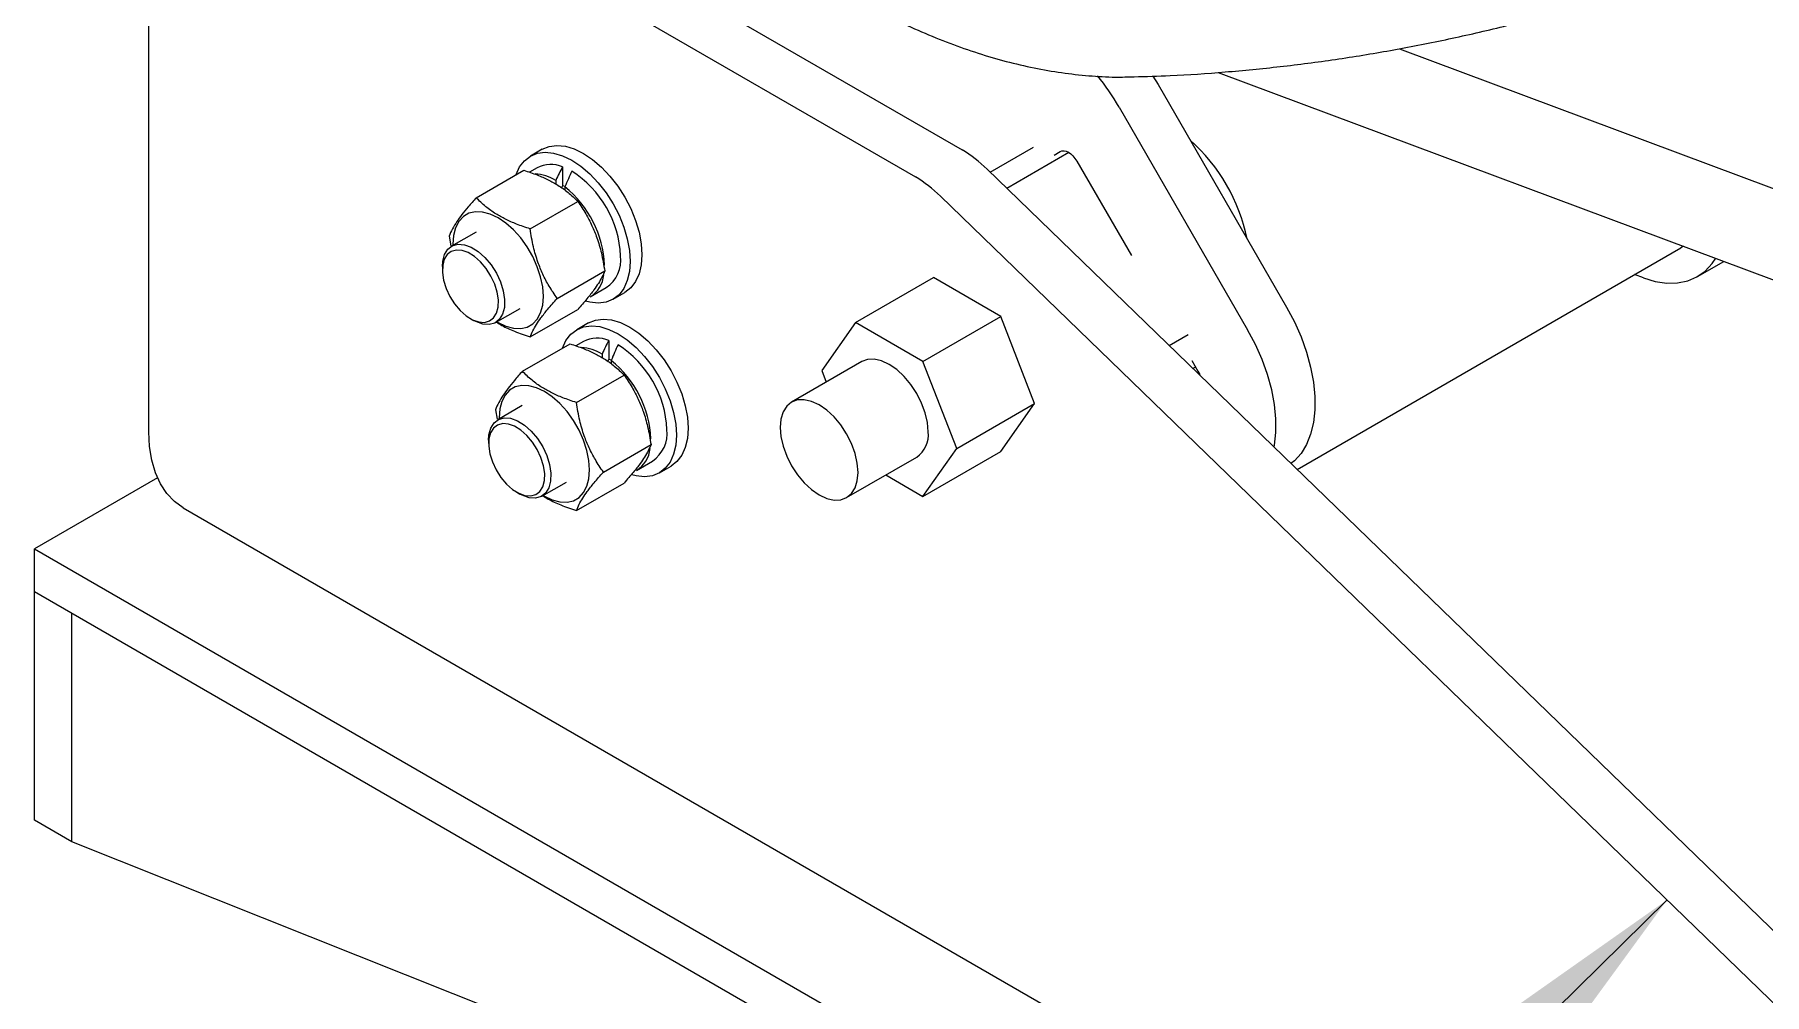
# Model space of a CAD drawing. Header units: millimetres. Extents: x 1293 to 41893, y 1011 to 26911.
# Drawn here: x 3597.6 to 3806.8, y 22962.8 to 23078.9 of the extents above; entities that cross this region are included whole.
import ezdxf

# ---------------------------------------------------------------- set-up
doc = ezdxf.new("R2010")
doc.units = ezdxf.units.MM
doc.header["$LTSCALE"] = 50
doc.layers.add('CAPA_1', color=7, linetype='Continuous')
doc.dimstyles.new('SLDDIMSTYLE2', dxfattribs={"dimtxt": 0.18, "dimasz": 30.769231, "dimexe": 0, "dimexo": 0.0625, "dimgap": 0, "dimtad": 0, "dimtih": 1, "dimtoh": 1, "dimdec": 0, "dimrnd": 1e-09, "dimzin": 0, "dimdsep": 46, "dimtxsty": 'Standard', "dimblk1": 'DOT', "dimblk2": 'DOT', "dimsah": 1, "dimcen": 0.09, "dimadec": 0, "dimazin": 0, "dimtfac": 30.769231, "dimtdec": 0, "dimtofl": 0, "dimtmove": 0, "dimatfit": 3, "dimldrblk": 'DOT', "dimfxl": 1, "dimfrac": 2, "dimtolj": 1, "dimtzin": 0, "dimarcsym": 0})
doc.dimstyles.new('SLDDIMSTYLE3', dxfattribs={"dimtxt": 0.18, "dimasz": 100, "dimexe": 0, "dimexo": 0.0625, "dimgap": 0, "dimtad": 0, "dimtih": 1, "dimtoh": 1, "dimdec": 0, "dimrnd": 1e-09, "dimzin": 0, "dimdsep": 46, "dimtxsty": 'Standard', "dimsah": 1, "dimcen": 0.09, "dimadec": 0, "dimazin": 0, "dimtfac": 100, "dimtdec": 0, "dimtofl": 0, "dimtmove": 0, "dimatfit": 3, "dimfxl": 1, "dimfrac": 2, "dimtolj": 1, "dimtzin": 0, "dimarcsym": 0})

# ---------------------------------------------------------------- blocks, each defined once
blk = doc.blocks.new('_Dot')
at = {"color": 0, "linetype": 'ByBlock', "lineweight": -2}
blk.add_line((-0.5, 0), (-1, 0), dxfattribs=at)
at = {"color": 0, "linetype": 'ByBlock', "const_width": 0.5}
blk.add_lwpolyline([(-0.25, 0, 1), (0.25, 0, 1)], format="xyb", close=True, dxfattribs=at)

msp = doc.modelspace()

# ---------------------------------------------------------------- linework, layer by layer
at = {"color": 7, "linetype": 'Continuous', "lineweight": 25}
for p, q in [((3626.4792853, 23113.0166319), (3709.7787487, 23064.9288752)), ((3620.8224311, 23109.7509994), (3704.1218945, 23061.6632428)), ((3611.3943407, 23030.8178363), (3611.3943407, 23104.3065094)), ((3762.6770791, 23077.1708435), (3845.6977821, 23046.1483461)), ((3732.8626281, 23073.8522087), (3733.4782991, 23072.8348635)), ((3740.7672603, 23074.3027618), (3847.3349529, 23034.4814179)), ((3733.4782991, 23072.8348635), (3749.0265194, 23045.9045561)), ((3728.7642539, 23070.1135032), (3744.3124742, 23043.1831957)), ((3658.9654137, 23065.0004684), (3657.5512001, 23064.1840603)), ((3713.1881082, 23062.2347541), (3718.3997386, 23065.2433643)), ((3722.7008745, 23064.6046494), (3715.2077097, 23060.2789374)), ((3720.9032866, 23064.3078589), (3721.6458076, 23064.7366465)), ((3723.6458076, 23063.5820711), (3730.2500687, 23052.1431553)), ((3650.9825739, 23059.1485345), (3656.744737, 23062.4749604)), ((3658.3678004, 23062.7695138), (3657.4351411, 23062.231101)), ((3660.6180352, 23061.2395387), (3660.6180352, 23060.8085261)), ((3661.4349151, 23062.8768557), (3661.4349151, 23060.583427)), ((3712.8033464, 23062.607364), (3851.0640078, 22928.7133689)), ((3661.4349151, 23060.6117731), (3661.7225971, 23060.5288288)), ((3661.7339139, 23060.4727319), (3661.7339139, 23060.0541333)), ((3707.1464922, 23059.3417316), (3845.4071536, 22925.4477365)), ((3657.5145466, 23055.377707), (3663.2767096, 23058.7041329)), ((3650.9747984, 23054.9991278), (3648.0049499, 23053.2846708)), ((3647.7165876, 23054.5016218), (3647.9265476, 23053.3450767)), ((3648.1611708, 23053.543782), (3648.1630732, 23053.3759534)), ((3750.3178217, 23026.2777029), (3796.7278054, 23053.0696162)), ((3797.0471602, 23053.2725491), (3796.7278054, 23053.0696162)), ((3646.9001637, 23050.8428318), (3646.9001637, 23050.4074141)), ((3798.7276428, 23049.6054207), (3801.923551, 23051.4503792)), ((3660.7805329, 23046.9599667), (3666.542696, 23050.2863926)), ((3696.8787167, 23044.071988), (3706.3068071, 23049.5147087)), ((3714.4717729, 23044.8011743), (3706.3068071, 23049.5147087)), ((3792.1900024, 23049.4499277), (3791.1383587, 23049.8428973)), ((3664.8010286, 23047.1618717), (3666.7337871, 23048.2776295)), ((3667.5503874, 23046.863083), (3668.964601, 23047.6794911)), ((3650.2937246, 23044.5289573), (3650.6707869, 23044.3112131)), ((3653.3378498, 23044.0468162), (3656.3076983, 23045.7612733)), ((3657.5145466, 23042.313054), (3663.2767096, 23045.6394799)), ((3705.0436825, 23039.3584536), (3714.4717729, 23044.8011743)), ((3718.5542558, 23034.278999), (3714.4717729, 23044.8011743)), ((3664.5648673, 23044.0026671), (3663.1506537, 23043.186259)), ((3696.8787167, 23044.071988), (3692.7962338, 23038.2633471)), ((3705.0436825, 23039.3584536), (3696.8787167, 23044.071988)), ((3734.8252701, 23041.2809555), (3737.1285102, 23042.6105878)), ((3656.5820276, 23038.1507333), (3662.3441906, 23041.4771592)), ((3663.967254, 23041.7717125), (3663.0345947, 23041.2332998)), ((3666.2174889, 23040.2417374), (3666.2174889, 23039.8107249)), ((3667.0343688, 23041.8790545), (3667.0343688, 23039.5856257)), ((3667.0343688, 23039.6139719), (3667.3220508, 23039.5310275)), ((3667.3333675, 23039.4749306), (3667.3333675, 23039.056332)), ((3697.6281372, 23039.3234717), (3689.1428558, 23034.4250231)), ((3692.7962338, 23038.2633471), (3693.3443945, 23036.8505198)), ((3709.1261654, 23028.8362782), (3705.0436825, 23039.3584536)), ((3737.5699533, 23039.4647433), (3738.3124742, 23038.1786593)), ((3738.0282437, 23038.670961), (3737.7100588, 23038.4872767)), ((3663.1140002, 23034.3799057), (3668.8761633, 23037.7063317)), ((3656.574252, 23034.0013266), (3653.6044035, 23032.2868695)), ((3709.1261654, 23028.8362782), (3718.5542558, 23034.278999)), ((3714.4717729, 23028.4703581), (3718.5542558, 23034.278999)), ((3653.3160412, 23033.5038205), (3653.5260013, 23032.3472755)), ((3653.7606244, 23032.5459807), (3653.7625268, 23032.3781521)), ((3652.4996173, 23029.8450305), (3652.4996173, 23029.4096129)), ((3666.3799865, 23025.9621654), (3672.1421496, 23029.2885914)), ((3695.8089807, 23022.8777049), (3704.294262, 23027.7761536)), ((3705.0436825, 23023.0276373), (3709.1261654, 23028.8362782)), ((3705.0436825, 23023.0276373), (3714.4717729, 23028.4703581)), ((3670.4004822, 23026.1640705), (3672.3332408, 23027.2798282)), ((3673.1498411, 23025.8652818), (3674.5640546, 23026.6816899)), ((3700.5561909, 23025.6182111), (3705.0436825, 23023.0276373)), ((3612.4327172, 23025.275122), (3597.5704031, 23016.6952908)), ((3655.8931782, 23023.531156), (3656.2702406, 23023.3134118)), ((3658.9373034, 23023.049015), (3661.9071519, 23024.763472)), ((3663.1140002, 23021.3152527), (3668.8761633, 23024.6416787)), ((3615.537289, 23021.6609402), (3855.9535946, 22882.8715611)), ((3597.5704031, 23016.6952908), (3856.8428895, 22867.0204703)), ((3597.5704031, 22983.8567411), (3597.5704031, 23016.6952908)), ((3597.5704031, 23011.5102566), (3856.8428895, 22861.8354361)), ((3602.0605311, 22981.2646453), (3602.0605311, 23008.9181608)), ((3602.0605311, 22981.2646453), (3597.5704031, 22983.8567411)), ((3684.3913307, 22948.4597417), (3602.0605311, 22981.2646453))]:
    msp.add_line(p, q, dxfattribs=at)
at = {"color": 7, "linetype": 'Continuous', "lineweight": 25, "flags": 128}
for points in [[(3658.9654137, 23065.0004684), (3659.808738, 23065.3452969), (3660.7548097, 23065.4686193), (3661.7799272, 23065.3671643), (3662.8588486, 23065.04343), (3663.9650073, 23064.5053879), (3665.071166, 23063.7662863), (3666.1500875, 23062.8443244), (3667.1752049, 23061.762204), (3668.1212767, 23060.5465704), (3668.9650073, 23059.2273566), (3669.6856214, 23057.837046), (3670.2653749, 23056.4098727), (3670.6899925, 23054.9809783), (3670.9490186, 23053.5855471), (3671.0360751, 23052.2579392)], [(3655.8322753, 23061.9482075), (3656.2504262, 23062.8677141), (3656.8301797, 23063.6255183), (3657.5507938, 23064.1838256), (3658.3945244, 23064.5288888), (3659.3405962, 23064.6522112), (3660.3657136, 23064.5507561), (3661.4446351, 23064.2270219), (3662.5507938, 23063.6889798), (3663.6569525, 23062.9498782), (3664.7358739, 23062.0279163), (3665.7609914, 23060.9457959), (3666.7070631, 23059.7301623), (3667.5507938, 23058.4109485), (3668.2714078, 23057.0206379), (3668.8511613, 23055.5934646), (3669.2757789, 23054.1645702), (3669.534805, 23052.769139), (3669.6218616, 23051.4415311)], [(3721.6458076, 23064.7366465), (3721.8601126, 23064.8160255), (3722.1046115, 23064.8257922), (3722.3699082, 23064.7655714), (3722.6458076, 23064.6376773), (3722.9217069, 23064.4470248), (3723.1870037, 23064.2009405), (3723.4315025, 23063.9088814), (3723.6458076, 23063.5820711)], [(3659.1213259, 23047.2166191), (3659.0380712, 23048.3635599), (3658.7908368, 23049.5717753), (3658.3871347, 23050.8045543), (3657.8392313, 23052.0244395), (3657.1637743, 23053.1943654), (3656.3812871, 23054.2787842), (3655.5155452, 23055.2447466), (3654.5928538, 23056.0629022), (3653.6412483, 23056.7083918), (3652.6896428, 23057.1616025), (3651.7669514, 23057.4087638), (3650.9012096, 23057.4423657), (3650.1187224, 23057.2613873), (3649.4432654, 23056.8713275), (3648.895362, 23056.2840381), (3648.4916599, 23055.5173636), (3648.2444255, 23054.5945989), (3648.1611708, 23053.543782)], [(3646.9001637, 23050.8428318), (3646.9422853, 23051.4675773), (3647.1608551, 23052.2833557), (3647.5554583, 23052.917732), (3648.1063078, 23053.3388957), (3648.7857818, 23053.5257281), (3649.5598085, 23053.4688606), (3650.389575, 23053.1711447), (3651.2334734, 23052.6475092), (3652.0491871, 23051.9242113), (3652.7958128, 23051.0375203), (3653.4359116, 23050.0318984), (3653.9373862, 23048.9577719)], [(3653.2336639, 23048.7108602), (3652.7823368, 23049.6775741), (3652.2062479, 23050.5826338), (3651.5342848, 23051.3806557), (3650.8001425, 23052.0316238), (3650.0406339, 23052.5028957), (3649.293844, 23052.77084), (3648.59722, 23052.8220208), (3647.9856934, 23052.6538717), (3647.4899288, 23052.2748243), (3647.134786, 23051.7038857), (3646.9380731, 23050.9696851), (3646.9096543, 23050.1090385), (3647.0509546, 23049.1651022), (3647.3548885, 23048.1852091)], [(3669.6218616, 23051.4415311), (3669.534805, 23050.2144365), (3669.2757789, 23049.1180705), (3668.8511613, 23048.1794292), (3668.2714078, 23047.421625), (3667.5507938, 23046.8633176), (3666.7070631, 23046.5182545), (3665.7609914, 23046.3949321), (3664.7358739, 23046.4963871), (3664.2261822, 23046.6234896)], [(3671.0360751, 23052.2579392), (3670.9490186, 23051.0308446), (3670.6899925, 23049.9344786), (3670.2653749, 23048.9958373), (3669.6856214, 23048.2380331), (3668.9650073, 23047.6797257), (3668.964601, 23047.6794911)], [(3792.1900024, 23049.4499277), (3793.6294001, 23049.0168513), (3795.0167723, 23048.8112593), (3796.3318882, 23048.8361496), (3797.5555703, 23049.0911592), (3798.6699747, 23049.5725697), (3799.6588507, 23050.2733608), (3800.5077784, 23051.1833136), (3800.9406955, 23051.8176446)], [(3647.3548885, 23048.1852091), (3647.8062157, 23047.2184952), (3648.3823046, 23046.3134356), (3649.0542677, 23045.5154136), (3649.78841, 23044.8644455), (3650.5479186, 23044.3931736), (3651.2947085, 23044.1252293), (3651.9913325, 23044.0740485), (3652.6028591, 23044.2421977), (3653.0986236, 23044.6212451), (3653.4537665, 23045.1921836), (3653.6504793, 23045.9263842), (3653.6788982, 23046.7870308), (3653.5375979, 23047.7309672), (3653.2336639, 23048.7108602)], [(3653.9373862, 23048.9577719), (3654.2750906, 23047.8690018), (3654.4320909, 23046.8201837), (3654.4005144, 23045.8639096), (3654.1819446, 23045.0481312), (3653.7873414, 23044.413755), (3653.2364919, 23043.9925913), (3652.5570179, 23043.8057589), (3651.7829912, 23043.8626264), (3650.9532247, 23044.1603423), (3650.6707869, 23044.3112131)], [(3653.4959731, 23044.1380989), (3653.6412483, 23044.0520092), (3654.5928538, 23043.5987985), (3655.5155452, 23043.3516373), (3656.3812871, 23043.3180354), (3657.1637743, 23043.4990138), (3657.8392313, 23043.8890736), (3658.3871347, 23044.476363), (3658.7908368, 23045.2430375), (3659.0380712, 23046.1658021), (3659.1213259, 23047.2166191)], [(3664.5648673, 23044.0026671), (3665.4081916, 23044.3474957), (3666.3542634, 23044.470818), (3667.3793809, 23044.369363), (3668.4583023, 23044.0456287), (3669.564461, 23043.5075866), (3670.6706197, 23042.7684851), (3671.7495411, 23041.8465232), (3672.7746586, 23040.7644028), (3673.7207304, 23039.5487692), (3674.564461, 23038.2295554), (3675.285075, 23036.8392448), (3675.8648285, 23035.4120714), (3676.2894461, 23033.9831771), (3676.5484722, 23032.5877459), (3676.6355288, 23031.2601379)], [(3749.0265194, 23045.9045561), (3749.9702324, 23044.1296719), (3750.7786651, 23042.3104955), (3751.4400289, 23040.4735544), (3751.9446794, 23038.6456355), (3752.2852579, 23036.8533939), (3752.4567978, 23035.1229645), (3752.4567978, 23033.479581), (3752.2852579, 23031.9472074), (3751.9446794, 23030.5481893), (3751.4400289, 23029.3029276), (3750.7786651, 23028.2295808), (3749.9702324, 23027.3438009), (3749.5616254, 23027.0100164)], [(3661.431729, 23040.9504063), (3661.8498799, 23041.8699129), (3662.4296334, 23042.627717), (3663.1502474, 23043.1860244), (3663.993978, 23043.5310876), (3664.9400498, 23043.6544099), (3665.9651673, 23043.5529549), (3667.0440887, 23043.2292206), (3668.1502474, 23042.6911785), (3669.2564061, 23041.952077), (3670.3353275, 23041.0301151), (3671.360445, 23039.9479947), (3672.3065168, 23038.7323611), (3673.1502474, 23037.4131473), (3673.8708614, 23036.0228367), (3674.450615, 23034.5956633), (3674.8752325, 23033.166769), (3675.1342586, 23031.7713378), (3675.2213152, 23030.4437298)], [(3747.5258247, 23028.9815207), (3747.5712127, 23029.225847), (3747.7427526, 23030.7582206), (3747.7427526, 23032.4016042), (3747.5712127, 23034.1320335), (3747.2306342, 23035.9242751), (3746.7259836, 23037.752194), (3746.0646199, 23039.5891351), (3745.2561872, 23041.4083115), (3744.3124742, 23043.1831957)], [(3705.6752448, 23030.8284523), (3705.5846658, 23031.9427372), (3705.3164095, 23033.1187811), (3704.8807849, 23034.3113893), (3704.2945329, 23035.4747306), (3703.5801828, 23036.5640983), (3702.7651866, 23037.5376288), (3701.8808642, 23038.3579097), (3700.9611996, 23038.9934181), (3700.041535, 23039.4197318), (3699.1572126, 23039.6204678), (3698.3422164, 23039.587912), (3697.6281372, 23039.3234717)], [(3738.3124742, 23038.1786593), (3738.4883498, 23037.8296569), (3738.5519598, 23037.6719653)], [(3664.7207795, 23026.2188179), (3664.6375248, 23027.3657586), (3664.3902904, 23028.573974), (3663.9865883, 23029.806753), (3663.4386849, 23031.0266383), (3662.7632279, 23032.1965641), (3661.9807407, 23033.280983), (3661.1149989, 23034.2469454), (3660.1923075, 23035.065101), (3659.240702, 23035.7105906), (3658.2890965, 23036.1638013), (3657.3664051, 23036.4109625), (3656.5006632, 23036.4445644), (3655.718176, 23036.263586), (3655.042719, 23035.8735262), (3654.4948156, 23035.2862368), (3654.0911135, 23034.5195623), (3653.8438791, 23033.5967977), (3653.7606244, 23032.5459807)], [(3697.1899634, 23025.9300036), (3697.0993844, 23027.0442885), (3696.8311281, 23028.2203324), (3696.3955036, 23029.4129407), (3695.8092516, 23030.5762819), (3695.0949014, 23031.6656497), (3694.2799052, 23032.6391801), (3693.3955828, 23033.459461), (3692.4759182, 23034.0949694), (3691.5562536, 23034.5212831), (3690.6719312, 23034.7220191), (3689.856935, 23034.6894633), (3689.1425849, 23034.4248667), (3688.5563329, 23033.9383976), (3688.1207083, 23033.2487507), (3687.8524521, 23032.3824289), (3687.761873, 23031.3727244)], [(3652.4996173, 23029.8450305), (3652.5417389, 23030.4697761), (3652.7603087, 23031.2855545), (3653.1549119, 23031.9199307), (3653.7057615, 23032.3410945), (3654.3852354, 23032.5279269), (3655.1592621, 23032.4710593), (3655.9890287, 23032.1733435), (3656.8329271, 23031.6497079), (3657.6486408, 23030.9264101), (3658.3952665, 23030.039719), (3659.0353652, 23029.0340972), (3659.5368398, 23027.9599706)], [(3615.537289, 23021.6609402), (3615.5364763, 23021.6614094), (3614.4797094, 23022.4168844), (3613.5619878, 23023.3806743), (3612.7948524, 23024.5406589), (3612.1879502, 23025.8822507), (3611.7489135, 23027.3885784), (3611.4832634, 23029.040699), (3611.3943407, 23030.8178363)], [(3658.8331176, 23027.713059), (3658.3817904, 23028.6797729), (3657.8057016, 23029.5848325), (3657.1337384, 23030.3828545), (3656.3995961, 23031.0338225), (3655.6400875, 23031.5050945), (3654.8932976, 23031.7730388), (3654.1966736, 23031.8242196), (3653.585147, 23031.6560704), (3653.0893825, 23031.277023), (3652.7342396, 23030.7060844), (3652.5375268, 23029.9718839), (3652.5091079, 23029.1112372), (3652.6504082, 23028.1673009), (3652.9543422, 23027.1874079)], [(3675.2213152, 23030.4437298), (3675.1342586, 23029.2166353), (3674.8752325, 23028.1202692), (3674.450615, 23027.1816279), (3673.8708614, 23026.4238237), (3673.1502474, 23025.8655164), (3672.3065168, 23025.5204532), (3671.360445, 23025.3971308), (3670.3353275, 23025.4985859), (3669.8256358, 23025.6256884)], [(3676.6355288, 23031.2601379), (3676.5484722, 23030.0330434), (3676.2894461, 23028.9366774), (3675.8648285, 23027.998036), (3675.285075, 23027.2402318), (3674.564461, 23026.6819245), (3674.5640546, 23026.6816899)], [(3687.761873, 23031.3727244), (3687.8524521, 23030.2584395), (3688.1207083, 23029.0823955), (3688.5563329, 23027.8897873), (3689.1425849, 23026.7264461), (3689.856935, 23025.6370783), (3690.6719312, 23024.6635479), (3691.5562536, 23023.843267), (3692.4759182, 23023.2077586), (3693.3955828, 23022.7814449), (3694.2799052, 23022.5807088), (3695.0949014, 23022.6132647), (3695.8092516, 23022.8778613), (3696.3955036, 23023.3643304), (3696.8311281, 23024.0539772), (3697.0993844, 23024.9202991), (3697.1899634, 23025.9300036)], [(3652.9543422, 23027.1874079), (3653.4056693, 23026.220694), (3653.9817582, 23025.3156343), (3654.6537213, 23024.5176124), (3655.3878636, 23023.8666443), (3656.1473722, 23023.3953723), (3656.8941621, 23023.127428), (3657.5907861, 23023.0762473), (3658.2023127, 23023.2443964), (3658.6980773, 23023.6234438), (3659.0532201, 23024.1943824), (3659.249933, 23024.928583), (3659.2783518, 23025.7892296), (3659.1370515, 23026.7331659), (3658.8331176, 23027.713059)], [(3659.5368398, 23027.9599706), (3659.8745442, 23026.8712006), (3660.0315445, 23025.8223824), (3659.9999681, 23024.8661084), (3659.7813982, 23024.05033), (3659.386795, 23023.4159538), (3658.8359455, 23022.99479), (3658.1564716, 23022.8079576), (3657.3824449, 23022.8648252), (3656.5526783, 23023.162541), (3656.2702406, 23023.3134118)], [(3659.0954267, 23023.1402976), (3659.240702, 23023.054208), (3660.1923075, 23022.6009973), (3661.1149989, 23022.353836), (3661.9807407, 23022.3202341), (3662.7632279, 23022.5012126), (3663.4386849, 23022.8912724), (3663.9865883, 23023.4785618), (3664.3902904, 23024.2452363), (3664.6375248, 23025.1680009), (3664.7207795, 23026.2188179)]]:
    msp.add_lwpolyline(points, dxfattribs=at)
at = {"color": 7, "linetype": 'Continuous', "lineweight": 25}
for centre, radius, start, end in [((3704.3388152, 23056.0400757), 28.1897751, 29.94964747, 39.279275278), ((3723.0170582, 23049.8757449), 21.663633, 11.459401486, 48.54059866), ((3701.8373555, 23051.4513086), 15.6432263, 45.492252286, 59.492111333), ((3657.7553773, 23056.625984), 5.4295209, 58.180871254, 85.953213769), ((3660.0145533, 23059.5888121), 3.5817116, 66.636728446, 117.372075498), ((3655.6765654, 23051.5551041), 12.8023111, 2.476398038, 57.523602108), ((3696.1805013, 23048.1856761), 15.6432263, 45.492252286, 59.492111334), ((3653.4563124, 23050.326025), 13.0948213, 2.917419577, 50.792712416), ((3664.3661041, 23051.6562517), 4.1256528, 305.022141691, 6.290038702), ((3662.8325348, 23050.2060701), 3.6252051, 302.888236809, 353.730089247), ((3663.3548309, 23035.6281827), 5.4295209, 58.180871254, 85.953213769), ((3665.614007, 23038.5910109), 3.5817116, 66.636728446, 117.372075498), ((3661.2760191, 23030.5573029), 12.8023111, 2.476398038, 57.523602108), ((3659.0557661, 23029.3282238), 13.0948213, 2.917419577, 50.792712416), ((3669.9655577, 23030.6584504), 4.1256528, 305.022141691, 6.290038702), ((3702.4085655, 23030.467874), 3.2865195, 305.013332914, 6.29884748), ((3668.4319884, 23029.2082689), 3.6252051, 302.888236809, 353.730089247)]:
    msp.add_arc(centre, radius, start, end, dxfattribs=at)
for centre, major_axis, start_param, end_param in [((3660.6180352, 23054.4078139), (3.6503811, 11.5409172), 0.8128375855, 1.0025906755), ((3662.5507938, 23055.5235716), (3.6503811, 11.5409172), 1.0025906755, 1.1923437656), ((3660.6180352, 23054.4078139), (2.4578263, 7.7705777), 0.7186565112, 0.7602825782), ((3666.2174889, 23033.4100126), (3.6503811, 11.5409172), 0.8128375855, 1.0025906755), ((3668.1502474, 23034.5257704), (3.6503811, 11.5409172), 1.0025906755, 1.1923437656), ((3666.2174889, 23033.4100126), (2.4578263, 7.7705777), 0.7186565112, 0.7602825782)]:
    msp.add_ellipse(centre, major_axis=major_axis, ratio=0.201937938, start_param=start_param, end_param=end_param, dxfattribs=at)
for points, knots in [([(3629.4199958, 23186.4941332), (3629.5262521, 23185.7670542), (3629.8322518, 23183.6731933), (3630.456241, 23180.1824919), (3631.3386004, 23176.0197832), (3632.3708708, 23171.8373264), (3633.5473958, 23167.6441166), (3634.865723, 23163.4482079), (3636.3223247, 23159.2578997), (3637.9137506, 23155.0813929), (3639.6363186, 23150.9268836), (3641.4861981, 23146.8025334), (3643.4593894, 23142.7164683), (3645.551732, 23138.6767661), (3647.758908, 23134.6914447), (3650.0764357, 23130.7684706), (3652.4996635, 23126.9157594), (3655.0237987, 23123.1411209), (3657.643934, 23119.4522251), (3660.3550747, 23115.8565783), (3663.1521263, 23112.3615511), (3666.0299061, 23108.9743712), (3668.9831547, 23105.7021191), (3672.0065456, 23102.5517255), (3675.0946924, 23099.5299738), (3678.2421522, 23096.6435045), (3681.4434236, 23093.8988241), (3684.6929369, 23091.3023169), (3687.9850342, 23088.8602593), (3691.3139371, 23086.5788334), (3694.6736983, 23084.4641391), (3698.0581366, 23082.5221975), (3701.4606016, 23080.7590186), (3704.87389, 23079.1805181), (3708.2902179, 23077.7923549), (3711.7012787, 23076.5998358), (3715.0982495, 23075.6074567), (3718.47153, 23074.8199255), (3721.8117125, 23074.2375005), (3725.1066652, 23073.8722214), (3728.0210899, 23073.7060411), (3729.817606, 23073.7535885), (3730.5473139, 23073.7729013)], [0, 0, 0, 0, 0.0136149281, 0.0392086242, 0.064772665, 0.0903090897, 0.1158186316, 0.141302871, 0.1667639991, 0.1922046415, 0.2176277267, 0.2430363916, 0.268433914, 0.2938236663, 0.3192090834, 0.3445936422, 0.3699804243, 0.3953722029, 0.4207725053, 0.4461848531, 0.471612743, 0.4970596194, 0.5225288328, 0.5480235789, 0.5735468125, 0.5991011263, 0.6246885853, 0.6503105045, 0.6759671566, 0.7016573975, 0.727378197, 0.7531240771, 0.7788864682, 0.8046495302, 0.8303934075, 0.8560948951, 0.8817259977, 0.907254717, 0.9326466854, 0.9578676658, 0.9828867097, 1, 1, 1, 1]), ([(3730.580742, 23073.7752898), (3732.035993, 23073.8159282), (3735.703496, 23073.9183444), (3741.6014133, 23074.3270859), (3748.2662012, 23074.9720138), (3754.936867, 23075.8415073), (3761.6012432, 23076.9240887), (3768.2481572, 23078.2229144), (3774.868318, 23079.7313636), (3781.4467783, 23081.4642491), (3786.6611218, 23082.9726335), (3789.6585478, 23083.9748509), (3790.4996826, 23084.2560922)], [0, 0, 0, 0, 0.0722871575, 0.1821770653, 0.2923528395, 0.4027597371, 0.5133491058, 0.6240775839, 0.7349063758, 0.8458006016, 0.9567287158, 1, 1, 1, 1]), ([(3656.744737, 23062.4749604), (3657.294654, 23062.2902406), (3658.331441, 23061.9419788), (3659.7137242, 23061.3328621), (3660.9784427, 23060.6331313), (3662.1972697, 23059.7662319), (3662.9017889, 23059.0730306), (3663.2767096, 23058.7041329)], [0, 0, 0, 0, 0.203456643, 0.3835873725, 0.5549589048, 0.7631645367, 1, 1, 1, 1]), ([(3650.9825739, 23059.1485345), (3650.6501309, 23058.7727378), (3650.0233587, 23058.0642289), (3649.2504302, 23057.1027973), (3648.6049165, 23056.2065922), (3648.0662154, 23055.3205378), (3647.8380234, 23054.786055), (3647.7165876, 23054.5016218)], [0, 0, 0, 0, 0.203456643, 0.3835873725, 0.5549589048, 0.7631645367, 1, 1, 1, 1]), ([(3657.5145466, 23055.377707), (3656.9646296, 23055.5624268), (3655.9278425, 23055.9106886), (3654.5455594, 23056.5198053), (3653.2808409, 23057.2195362), (3652.0620139, 23058.0864355), (3651.3574947, 23058.7796368), (3650.9825739, 23059.1485345)], [0, 0, 0, 0, 0.20345664298, 0.38358737254, 0.55495890485, 0.76316453666, 1, 1, 1, 1]), ([(3663.2767096, 23058.7041329), (3663.6091527, 23058.2099867), (3664.2359248, 23057.2783472), (3665.0088534, 23055.8022282), (3665.654367, 23054.2214799), (3666.1930682, 23052.3868834), (3666.4212601, 23051.0159539), (3666.542696, 23050.2863926)], [0, 0, 0, 0, 0.20345664297, 0.38358737253, 0.55495890484, 0.76316453665, 1, 1, 1, 1]), ([(3660.7805329, 23046.9599667), (3660.4480898, 23047.4541129), (3659.8213177, 23048.3857524), (3659.0483891, 23049.8618714), (3658.4028755, 23051.4426197), (3657.8641743, 23053.2772162), (3657.6359824, 23054.6481457), (3657.5145466, 23055.377707)], [0, 0, 0, 0, 0.20345664298, 0.38358737254, 0.55495890485, 0.76316453666, 1, 1, 1, 1]), ([(3666.542696, 23050.2863926), (3666.4401911, 23050.0433365), (3666.2469335, 23049.5850901), (3665.8011528, 23048.812517), (3665.2082568, 23047.9466874), (3664.3867062, 23046.8973475), (3663.6622436, 23046.0763737), (3663.2767096, 23045.6394799)], [0, 0, 0, 0, 0.203456643, 0.3835873725, 0.5549589048, 0.7631645367, 1, 1, 1, 1]), ([(3657.5145466, 23042.313054), (3657.6170514, 23042.5561101), (3657.8103091, 23043.0143565), (3658.2560897, 23043.7869296), (3658.8489857, 23044.6527592), (3659.6705363, 23045.7020991), (3660.394999, 23046.5230729), (3660.7805329, 23046.9599667)], [0, 0, 0, 0, 0.20345664296, 0.38358737252, 0.55495890483, 0.76316453664, 1, 1, 1, 1]), ([(3653.4402893, 23044.1059533), (3653.6609668, 23043.9684812), (3654.3241112, 23043.5553722), (3655.6796647, 23042.9388944), (3656.877239, 23042.5304265), (3657.5145466, 23042.313054)], [0, 0, 0, 0, 0.1891867295, 0.5685132481, 1, 1, 1, 1]), ([(3662.3441906, 23041.4771592), (3662.8941076, 23041.2924394), (3663.9308947, 23040.9441775), (3665.3131778, 23040.3350609), (3666.5778963, 23039.63533), (3667.7967233, 23038.7684306), (3668.5012425, 23038.0752294), (3668.8761633, 23037.7063317)], [0, 0, 0, 0, 0.203456643, 0.3835873725, 0.5549589048, 0.7631645367, 1, 1, 1, 1]), ([(3656.5820276, 23038.1507333), (3656.2495845, 23037.7749366), (3655.6228124, 23037.0664276), (3654.8498838, 23036.1049961), (3654.2043702, 23035.208791), (3653.665669, 23034.3227366), (3653.4374771, 23033.7882538), (3653.3160412, 23033.5038205)], [0, 0, 0, 0, 0.203456643, 0.3835873725, 0.5549589048, 0.7631645367, 1, 1, 1, 1]), ([(3663.1140002, 23034.3799057), (3662.5640832, 23034.5646255), (3661.5272962, 23034.9128874), (3660.145013, 23035.522004), (3658.8802946, 23036.2217349), (3657.6614675, 23037.0886343), (3656.9569483, 23037.7818355), (3656.5820276, 23038.1507333)], [0, 0, 0, 0, 0.203456643, 0.3835873725, 0.5549589048, 0.7631645367, 1, 1, 1, 1]), ([(3668.8761633, 23037.7063317), (3669.2086063, 23037.2121854), (3669.8353785, 23036.2805459), (3670.608307, 23034.804427), (3671.2538207, 23033.2236787), (3671.7925218, 23031.3890822), (3672.0207138, 23030.0181526), (3672.1421496, 23029.2885914)], [0, 0, 0, 0, 0.203456643, 0.3835873725, 0.5549589048, 0.7631645367, 1, 1, 1, 1]), ([(3666.3799865, 23025.9621654), (3666.0475435, 23026.4563117), (3665.4207713, 23027.3879512), (3664.6478428, 23028.8640701), (3664.0023291, 23030.4448184), (3663.463628, 23032.2794149), (3663.2354361, 23033.6503445), (3663.1140002, 23034.3799057)], [0, 0, 0, 0, 0.203456643, 0.3835873725, 0.5549589048, 0.7631645367, 1, 1, 1, 1]), ([(3672.1421496, 23029.2885914), (3672.0396448, 23029.0455352), (3671.8463871, 23028.5872889), (3671.4006064, 23027.8147158), (3670.8077104, 23026.9488861), (3669.9861599, 23025.8995463), (3669.2616972, 23025.0785725), (3668.8761633, 23024.6416787)], [0, 0, 0, 0, 0.203456643, 0.3835873725, 0.5549589048, 0.7631645367, 1, 1, 1, 1]), ([(3663.1140002, 23021.3152527), (3663.216505, 23021.5583089), (3663.4097627, 23022.0165552), (3663.8555434, 23022.7891283), (3664.4484394, 23023.654958), (3665.26999, 23024.7042978), (3665.9944526, 23025.5252716), (3666.3799865, 23025.9621654)], [0, 0, 0, 0, 0.203456643, 0.3835873725, 0.5549589048, 0.7631645366, 1, 1, 1, 1]), ([(3659.039743, 23023.1081521), (3659.2604205, 23022.9706799), (3659.9235648, 23022.557571), (3661.2791183, 23021.9410931), (3662.4766926, 23021.5326252), (3663.1140002, 23021.3152527)], [0, 0, 0, 0, 0.18918672946, 0.56851324808, 1, 1, 1, 1])]:
    msp.add_open_spline(points, degree=3, knots=knots, dxfattribs=at)

# ---------------------------------------------------------------- leaders
at = {"layer": 'CAPA_1'}
for points, dimstyle in [([(3723.2467328, 23683.0745665), (2086.5827462, 22900.0135735)], 'SLDDIMSTYLE2'), ([(3782.9284914, 23243.1563716), (2346.0934473, 22025.5938051)], 'SLDDIMSTYLE2'), ([(4613.3411658, 23172.3653482), (2944.09302, 20990.7642905)], 'SLDDIMSTYLE3'), ([(3795.0513278, 22974.2131815), (2389.2719944, 21592.0303599)], 'SLDDIMSTYLE3')]:
    msp.add_leader(points, dimstyle=dimstyle, dxfattribs=at)

doc.saveas('drawing.dxf')
